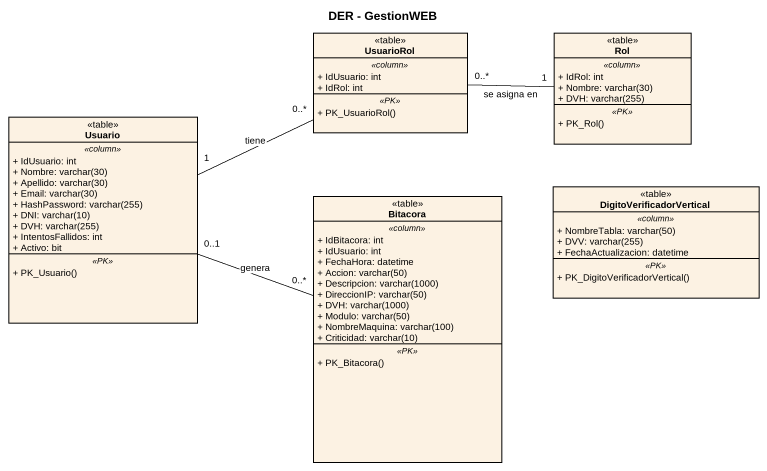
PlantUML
@startuml
title DER - GestionWEB
hide circle
hide empty members
skinparam classAttributeIconSize 0
class UsuarioRol <<table>> {
  .. <<column>> ..
  + IdUsuario: int
  + IdRol: int
  .. <<PK>> ..
  + PK_UsuarioRol()
}
class Rol <<table>> {
  .. <<column>> ..
  + IdRol: int
  {field} + Nombre: varchar(30)
  {field} + DVH: varchar(255)
  .. <<PK>> ..
  + PK_Rol()
}
class Usuario <<table>> {
  .. <<column>> ..
  + IdUsuario: int
  {field} + Nombre: varchar(30)
  {field} + Apellido: varchar(30)
  {field} + Email: varchar(30)
  {field} + HashPassword: varchar(255)
  {field} + DNI: varchar(10)
  {field} + DVH: varchar(255)
  + IntentosFallidos: int
  + Activo: bit
  .. <<PK>> ..
  + PK_Usuario()
}
class DigitoVerificadorVertical <<table>> {
  .. <<column>> ..
  {field} + NombreTabla: varchar(50)
  {field} + DVV: varchar(255)
  + FechaActualizacion: datetime
  .. <<PK>> ..
  + PK_DigitoVerificadorVertical()
}
class Bitacora <<table>> {
  .. <<column>> ..
  + IdBitacora: int
  + IdUsuario: int
  + FechaHora: datetime
  {field} + Accion: varchar(50)
  {field} + Descripcion: varchar(1000)
  {field} + DireccionIP: varchar(50)
  {field} + DVH: varchar(1000)
  {field} + Modulo: varchar(50)
  {field} + NombreMaquina: varchar(100)
  {field} + Criticidad: varchar(10)
  .. <<PK>> ..
  + PK_Bitacora()
}
UsuarioRol "0..*" -right- "1" Rol : se asigna en
UsuarioRol "0..*" -left- "1" Usuario : tiene
Bitacora "0..*" -left- "0..1" Usuario : genera
@enduml
